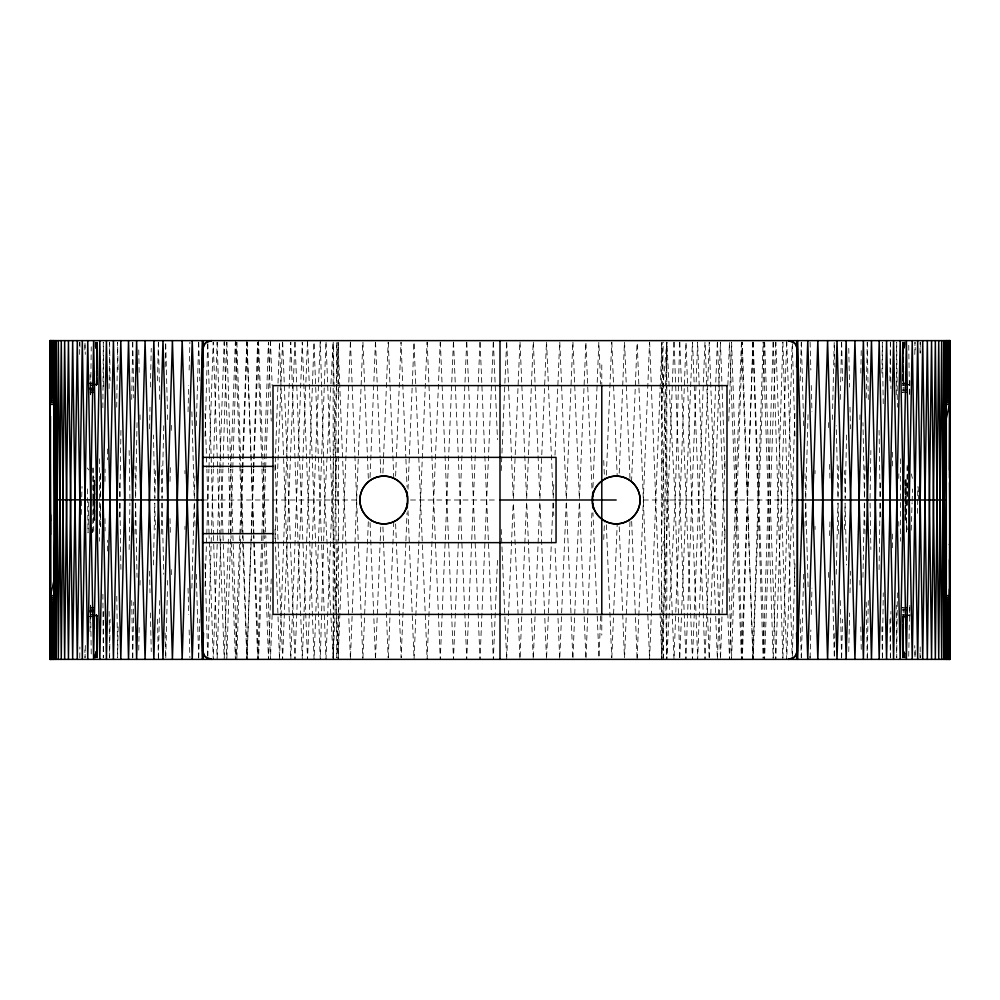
<?xml version="1.0" encoding="UTF-8"?>
<svg xmlns="http://www.w3.org/2000/svg" width="1000" height="1000" viewBox="0 0 1000 1000"><rect width="100%" height="100%" fill="white"/><g stroke="black" fill="none" stroke-linecap="round" stroke-linejoin="round"><path stroke-width="0.75" stroke-dasharray="5 3.75" d="M95.013 346.85L95.013 342.188M95.875 346.838L95.812 342.175L95.825 348.237L95.8 342.15L95.913 348.237M95.875 653.162L95.812 657.825L95.825 651.762L95.8 657.85L95.913 651.762M96.25 380.988L96.3 385.637L96.975 383.225L97.025 342.15L97.5 368.525M100.662 473.438L100.638 498.438L100.35 473.775M338.375 540.05L338.375 387.287M661.625 612.087L661.6 387.525M903.75 619.012L903.7 614.362L903.025 616.775L902.975 657.85L902.5 631.475M904.125 346.838L904.188 342.175L904.175 348.237L904.2 342.15L904.087 348.237M904.125 653.162L904.188 657.825L904.2 651.737L904.2 657.85L904.087 651.762M904.975 346.875L904.987 340.625M904.987 653.138L904.987 657.812L904.938 653.15L904.987 657.812L905 654.688M905.1 519.225L905.125 480.45M93.963 519.55L94.038 480.625L94.438 519.237M94.75 520.775L94.85 480.575L94.913 519.513M95.787 346.763L95.812 342.15L95.812 348.237M338.338 656.237L338.387 616.475M338.4 612.3L338.375 543.775M661.663 343.387L661.6 384.812L666.787 657.825M904.2 657.837L904.188 651.762M96.25 628.95L96.45 615.262L97.163 616.875L97.025 657.85L96.3 614.362L96.25 619.012M903.75 371.05L903.55 384.738L902.837 383.125L902.975 342.15L903.7 385.637L903.75 380.988M92.725 532.375L92.9 500.188M92.912 498.663L93.088 468.013M96.788 383.525L97.013 342.163L97.5 378.925M95.838 653.263L95.812 657.85L95.8 651.737M102.875 407.812L103.287 342.188L103.75 388.6M904.163 346.737L904.188 342.15L904.225 346.85M903.213 616.475L902.987 657.837L902.5 621.075M917.625 513.325L917.788 486.863M97.562 616.475L97.037 657.85L96.613 615.975M907.113 383.575L902.438 383.525L902.962 342.15L903.388 384.025M79.65 354.387L79.75 342.163M96.613 384.025L97.013 342.175L97.562 383.525M103.75 611.4L103.312 657.825L102.875 592.188M105 481.438L105.1 469.05M896.25 394.787L896.7 342.175L897.362 407.163M903.388 615.975L902.987 657.825L902.438 616.475L907.113 616.425M905.275 480.688L905.15 520.737M905.1 480.35L905.625 519.113L905.987 480.312M79.775 657.825L79.887 647.013M100.35 526.225L100.612 503.088L100.662 526.562M107.375 551.062L107.5 540.225M109.113 388.6L109.6 342.175M663.275 659.375L666.8 342.188L662.962 386.4M890.4 657.825L890.913 611.4M892.5 465.962L892.663 448.938M897.362 592.837L896.725 657.825L896.25 605.212M906.425 532.2L907.188 466.763M90.675 394.787L91.237 346.812M97.5 621.075L97.037 657.837L96.788 616.475M109.637 657.825L110.087 619.138M889.912 380.863L890.362 342.175M902.5 378.925L902.962 342.163L903.213 383.525M116.725 407.163L117.613 342.175L118.088 373.125M118.088 626.875L117.65 657.825L116.725 592.837M119.65 517.025L119.85 503.1M880.35 482.975L880.125 498.45L879.075 430.375M881.912 373.125L882.35 342.175L883.275 407.163M882.387 657.825L883.275 592.837M909.75 394.487L909.987 377.562M120.925 430.375L119.913 498.45L119.65 482.975M879.075 569.625L880.062 503.1M914.788 354.475L914.987 342.163L915.2 349.85M84.825 349.963L84.963 342.188L85.275 354.387M97.5 631.475L97.05 657.825L96.975 616.775M129.137 549.513L129.913 503.1M131.713 399.425L132.7 342.175M132.762 657.825L133.763 602.125M134.987 534.038L135.55 503.1M865.013 465.962L864.425 498.45L862.962 422.638M866.237 397.875L867.237 342.175M867.3 657.825L868.288 600.575M870.062 498.45L870.863 450.487M902.5 368.525L902.95 342.175L903.025 383.225M908.737 656.287L909.65 605.3M915.175 650.075L915.037 657.825L914.725 645.6M90 631.5L90.475 605.188M137.037 422.638L135.625 498.45L134.987 465.962M138.75 650.088L139.188 626.875M140 585.1L140.087 580.462M859.912 419.538L860 414.9M860.812 373.125L861.25 349.913M862.962 577.362L864.338 503.1M920 352.987L920.212 342.175M149.55 428.825L150 407.163M150.425 387.05L151.237 348.363M662.262 387.925L661.587 417.062M662.288 386.4L663.238 342.15M848.763 651.637L849.575 612.95M850 592.837L850.45 571.175M88.737 501.9L88.038 532.888L87.5 486.525M153.438 564.987L154.775 503.1L155.5 529.4M155.5 470.6L154.875 498.45L153.438 435.012M157.487 380.863L158.35 342.175M158.425 657.825L159.725 600.575M161.238 534.038L161.95 503.1M661.6 534.25L666.762 342.188M838.763 465.962L838.012 498.45L836.25 425.725M840.275 399.425L841.575 342.175M841.65 657.825L842.513 619.138M844.5 529.4L845.088 503.1L846.562 564.987M846.562 435.012L845.188 498.45L844.5 470.6M898.763 478.413L898.863 473.775M163.75 425.725L162.05 498.45L161.238 465.962M165.125 366.938L165.7 342.175L167.375 408.713M165.775 657.825L167.375 591.287M167.512 585.1L167.625 580.462M170.012 481.438L170.425 464.412M171.262 430.375L171.45 422.638M828.55 577.362L828.737 569.625M829.575 535.588L829.987 518.562M832.375 419.538L832.487 414.9M832.625 408.713L834.225 342.175L834.875 366.938M834.875 633.062L834.3 657.825L832.625 591.287M836.25 574.275L837.913 503.1M85.337 645.475L85.025 657.825L84.887 650.037M184.925 529.4L185 526.3M815 473.7L815.075 470.6M188.038 411.8L188.738 385.5M189.15 370.025L189.9 342.175M191.875 588.2L194.188 503.1M194.312 498.45L195 473.7M196.325 425.725L198.637 342.175M801.363 657.825L803.675 574.275M805 526.3L805.65 503.1M805.775 498.45L808.125 411.8M810.1 657.825L810.85 629.975M811.263 614.5L811.963 588.2M81.237 514.45L82.025 486.525M198.725 657.825L199.812 619.138M205 436.562L207.662 343.725M207.85 656.275L211.375 535.588M211.412 534.038L213.325 469.05M213.375 467.512L217.1 342.175M679.688 342.175L675.175 500L666.812 659.375L666.812 342.188L675.175 500L679.725 659.375L692.412 342.175M782.9 657.825L792.15 343.725M792.337 656.275L795 563.438M800.188 380.863L801.275 342.175M217.188 657.825L220.875 535.588M220.925 534.038L222.9 469.05M222.95 467.512L226.788 342.175M226.887 657.825L230.688 535.588M230.738 534.038L232.775 469.05M773.112 342.175L763.225 657.825M773.213 657.825L782.812 342.175M232.825 467.512L236.775 342.175M236.875 657.825L240.787 535.588M240.837 534.038L242.925 469.05M242.975 467.512L247.05 342.175M247.15 657.825L251.163 535.588M251.213 534.038L253.363 469.05M752.85 342.175L742.362 659.375L731.6 342.175L728.775 421.087M752.95 657.825L763.125 342.175M911.225 530.2L912.087 502.738M912.138 501.213L912.525 489M205.025 586.65L206.713 535.588M206.775 534.038L208.938 469.05M208.988 467.512L213.212 342.175L217.587 467.512M217.475 535.588L213.263 659.375L209.1 535.588M217.537 534.038L219.762 469.05M219.812 467.512L224.137 342.175M253.412 467.512L257.587 342.175L261.925 467.512M261.812 535.588L257.638 659.375L253.525 535.588M261.863 534.038L264.075 469.05M264.125 467.512L268.4 342.175L271.225 421.087M271.225 578.913L268.45 659.375L264.225 535.588M338.25 613.725L336.775 657.85L335.763 472.65L333.212 342.188M338.3 612.2L338.4 609.163M731.55 659.375L742.3 342.175L752.9 659.375M786.688 342.175L775.812 659.375L764.675 342.175M794.975 413.35L786.737 659.375L775.863 342.175M224.25 657.825L228.512 535.588M228.562 534.038L230.85 469.05L232.862 534.038M230.9 467.512L235.325 342.175M239.812 535.588L235.387 659.375L231.012 535.588M239.862 534.038L242.2 469.05M242.25 467.512L246.775 342.175M274.975 470.6L279.45 342.175L290.8 659.375L302.275 342.175L314.062 659.375L325.938 342.175M279.513 659.375L290.75 342.175L302.325 659.375L314 342.175L326 659.375L338.062 342.175L350.425 659.375L362.812 342.175M725.025 529.4L720.487 659.375L709.25 342.175L697.675 659.375L686 342.175L674 659.375L661.938 342.175L649.575 659.375L637.188 342.175M764.562 342.175L753.162 659.375L741.525 342.175M775.75 342.175L764.613 659.375L753.225 342.175M251.35 535.588L246.838 659.375L242.362 535.588M251.412 534.038L253.787 469.05M253.85 467.512L258.475 342.175M263.137 535.588L258.538 659.375L253.962 535.588M263.2 534.038L265.625 469.05M265.688 467.512L270.4 342.175M272.162 614.5L270.462 659.375L265.8 535.588M275.025 538.688L282.55 342.175M673.95 342.175L661.875 659.375L649.638 342.175M724.975 461.312L717.387 659.375L705.088 342.175M727.837 385.5L729.488 342.175L741.462 659.375L753.112 342.175M741.413 342.175L729.538 659.375L727.837 614.5M294.913 342.175L282.613 659.375L275.025 461.312M333.25 657.825L338.375 532.6M350.363 342.175L338.125 659.375L326.05 342.175M362.938 657.825L368.325 521.375M370.062 477.463L375.425 342.188M624.575 657.812L630.062 519.438M631.55 481.725L637.062 342.175M637.125 659.375L649.525 342.175M704.975 342.175L692.475 659.375L679.8 342.175M717.325 342.175L705.025 659.375L692.537 342.175M307.462 342.175L294.975 659.375L282.613 340.625M375.55 657.812L380.15 542.413M380.213 540.85L380.9 523.7M382.925 473.038L383.488 459.012M383.55 457.463L388.162 342.188M388.288 657.825L393.775 521.688M395.613 476.075L396.312 458.95M396.375 457.388L401.025 342.188L405.85 457.625M405.85 542.375L401.163 657.812L396.375 542.612M405.913 540.812L407.05 512.737M408 489.263L414 342.175L427.125 659.375L440.2 342.175M414.062 659.375L427.062 342.175M553.775 484.525L553.2 498.45L546.587 342.175M554.987 455.125L559.663 342.175M566.188 503.1L559.725 659.375L554.987 544.875M566.375 498.45L572.812 342.175M572.938 657.825L579.288 503.1M579.475 498.45L585.875 342.175L592 489.263M586 657.825L592 510.737M592.95 487.262L598.837 342.188L600.675 384.225M600.675 615.775L598.975 657.812L592.95 512.737M603.75 539.5L604.513 520.812M606.35 475.225L611.712 342.175M611.838 657.812L617.2 523.85M619.225 473.188L624.45 342.188M453.413 342.175L440.275 659.375L427.188 342.175M466.662 342.175L453.475 659.375L440.337 342.175M479.963 342.175L466.737 659.375L453.537 342.175M493.275 342.175L480.025 659.375L466.8 342.175M497.475 560.35L493.338 659.375L480.087 342.175M501.225 470.6L506.6 342.175M506.662 659.375L513.188 503.1M513.387 498.45L519.913 342.175M526.5 503.1L519.975 659.375L513.45 503.1M526.688 498.45L533.2 342.175M539.775 503.1L533.263 659.375L526.75 503.1M539.963 498.45L546.462 342.175M553 503.1L546.525 659.375L540.025 503.1M320.2 342.175L307.525 659.375L294.975 340.625M338.35 438.875L335.763 472.65L333.188 659.375L333.188 545.312M662.837 387.925L661.625 399.312M661.625 554.938L664.613 533.775M661.65 465.538L663.3 457.163M903.025 616.775L907.312 616.75M902.65 383.225L910.65 383.125M90.037 392.85L94.575 392.675M906.938 607.263L902.4 607.45L906.95 607.513M89.887 391.163L94.425 391M902.562 609.113L907.087 608.95M89.725 389.625L94.25 389.475M907.262 610.475L902.725 610.625L907.275 610.675M89.237 388.25L93.925 388.113M907.638 611.85L902.962 611.987L907.45 612.038M90.4 385.825L95.087 385.712M901.8 614.362L906.475 614.25M90.2 384.9L94.875 384.8M905.125 615.2L909.8 615.1M93.1 384.1L97.775 384.025L93.238 384.025M906.9 615.9L902.225 615.975L906.762 615.975M89.775 383.612L94.45 383.562M907.513 616.862L902.837 616.875L902.975 657.85L903.55 615.262L903.75 628.95M90 383.525L94.537 383.525M902.438 383.525L906.975 383.525M906.762 384.025L902.225 384.025L906.9 384.1M93.45 384.738L97.987 384.738M905.037 384.738L909.575 384.738M89.513 387.962L94.062 387.962M907.45 387.962L902.913 387.962L907.638 388.15M89.688 389.325L94.237 389.325M907.275 389.325L902.725 389.325L907.262 389.525M89.862 390.825L94.4 390.825M902.562 390.825L907.113 390.825M90.013 392.488L94.562 392.488M906.95 392.488L902.412 392.488L906.938 392.738M202.688 500L359.925 500M410.538 500L497.038 500M643.375 500L797.312 500M90.013 607.513L94.562 607.513M89.862 609.175L94.4 609.175M902.562 609.175L907.113 609.175M89.688 610.675L94.237 610.675M89.513 612.038L94.062 612.038M93.45 615.262L97.987 615.262M905.037 615.262L909.575 615.262M93.238 615.975L97.775 615.975L93.1 615.9M90 616.475L94.537 616.475M902.438 616.475L906.975 616.475M902.65 616.775L910.65 616.875M902.837 383.125L907.513 383.137M94.05 616.862L89.575 616.725M89.775 616.388L94.45 616.438M905.125 384.8L909.8 384.9M90.2 615.1L94.875 615.2M901.8 385.637L906.475 385.75M90.4 614.175L95.087 614.288M89.237 611.75L93.925 611.888M89.725 610.375L94.25 610.525M902.562 390.887L907.087 391.05M89.887 608.837L94.425 609M90.037 607.15L94.575 607.325M87.287 467.975L88.725 469.925M93.038 475.675L94.05 477.512M911.25 473.888L912.425 478.363M907.375 529.637L905.975 521.862M336.438 575.65L338.4 592.212M338.35 505.037L335.763 472.65L336.712 342.188L338.375 398.05M333.113 657.825L324.825 500L320.275 340.625M919.975 653.138L920.175 657.812M603.75 460.5L604.513 479.188M606.35 524.775L611.712 657.825M572.938 342.175L579.35 498.45M579.538 503.1L585.938 659.375M559.8 342.175L566.25 498.45M566.438 503.1L572.875 659.375M553.263 503.1L553.775 515.475M533.337 342.175L539.837 498.45M520.037 342.175L526.562 498.45M506.725 342.175L513.25 498.45M493.4 342.175L497.475 439.65M501.225 529.4L506.6 657.825M405.913 459.188L407.05 487.262M408 510.737L414 657.825M388.288 342.175L393.775 478.312M395.613 523.925L396.312 541.05M624.575 342.188L630.062 480.562M631.675 521.375L637.062 657.825M611.838 342.188L617.2 476.15M619.225 526.812L624.45 657.812M375.55 342.188L380.15 457.587M380.213 459.15L380.9 476.3M382.925 526.962L383.488 540.988M383.55 542.537L388.162 657.812M362.938 342.175L368.45 481.725M370.062 522.537L375.425 657.812M350.475 342.175L362.875 659.375M717.45 342.175L724.975 538.688M674.062 342.175L685.938 659.375L697.613 342.175L709.2 659.375L720.438 342.175L725.025 470.6M270.462 340.625L272.162 385.5M258.538 340.625L263.137 464.412M263.2 465.962L265.738 534.038M253.912 534.038L251.412 465.962M918.175 486.788L918.612 499.15M307.525 340.625L320.275 659.375L324.825 500L333.113 342.175L333.188 457.812M246.838 340.625L251.35 464.412M235.387 340.625L239.812 464.412M239.862 465.962L242.312 534.038M230.963 534.038L228.562 465.962M786.737 340.625L794.975 586.65M728.775 578.913L731.5 657.825M274.975 529.4L279.45 657.825M261.975 469.05L264.175 534.038M224.188 340.625L228.512 464.412M217.638 469.05L219.862 534.038M219.925 535.588L224.188 659.375M209.05 534.038L206.875 469.05M752.95 342.175L763.175 659.375M247.15 342.175L251.262 467.512M251.325 469.05L253.475 534.038M236.875 342.175L240.888 467.512M240.938 469.05L243.025 534.038M243.075 535.588L247.1 659.375M205.025 413.35L206.825 467.512M773.213 342.175L782.862 659.375M763.225 342.175L773.162 659.375M226.887 342.175L230.787 467.512M232.913 535.588L236.825 659.375M223 534.038L221.012 469.05M223.038 535.588L226.838 659.375M792.337 343.725L795 436.562M782.9 342.175L792.25 659.375M217.188 342.175L220.975 467.512M207.85 343.725L211.462 467.512M211.5 469.05L213.425 534.038M213.463 535.588L217.138 659.375M205 563.438L207.662 656.275M79.8 342.175L79.987 348.338M801.363 342.175L803.675 425.725M805 473.7L805.688 498.45M805.812 503.1L808.125 588.2M809.975 656.275L810.062 659.375M800.188 619.138L801.275 657.825M198.725 342.175L199.812 380.863M191.875 411.8L194.225 498.45M194.35 503.1L195 526.3M196.325 574.275L198.688 659.375M810.1 342.175L810.85 370.025M811.263 385.5L811.963 411.8M815 526.3L815.075 529.4M184.925 470.6L185 473.7M188.038 588.2L188.738 614.5M189.15 629.975L189.9 657.825M828.55 422.638L828.737 430.375M829.575 464.412L829.987 481.438M832.375 580.462L832.487 585.1M167.512 414.9L167.625 419.538M170.012 518.562L170.425 535.588M171.262 569.625L171.45 577.362M898.763 521.587L898.863 526.225M841.65 342.175L842.513 380.863M838.05 503.1L838.763 534.038M840.275 600.575L841.612 659.375M661.6 583.713L663.238 657.825M158.425 342.175L159.725 399.425M162.087 503.1L163.75 574.275M165.125 633.062L165.738 659.375M157.487 619.138L158.387 659.375M848.763 348.363L849.575 387.05M850 407.163L850.45 428.825M149.55 571.175L150 592.837M150.425 612.95L151.237 651.637M92.5 529.25L92.562 532.337M859.912 580.462L860 585.1M860.812 626.875L861.25 650.088M138.75 349.913L139.188 373.125M140 414.9L140.087 419.538M135.662 503.1L137.037 577.362M867.3 342.175L868.288 399.425M864.45 503.1L865.013 534.038M866.237 602.125L867.262 659.375M132.762 342.175L133.763 397.875M131.713 600.575L132.738 659.375M870.088 503.1L870.863 549.513M129.137 450.487L129.938 498.45M908.75 345.25L909.438 394.487M880.15 503.1L880.35 517.025M881.912 626.875L882.375 659.375M119.938 503.1L120.925 569.625M96.25 371.05L96.45 384.738L97 342.15L97.163 383.125M89.987 374.675L90.3 394.787M90.575 605.188L91.25 654.725M92.938 468.025L93.325 498.6M93.338 500.138L93.75 532.238M909.875 605.3L910.013 616.112M890.4 342.175L890.913 388.6M889.912 619.138L890.362 657.825M109.637 342.175L110.087 380.863M107.375 448.938L107.5 459.775M109.113 611.4L109.6 657.825M920.25 342.188L920.362 353.075M892.5 534.038L892.663 551.062M105 518.562L105.1 530.95M907.2 465.2L907.5 506.425M906.25 480.062L906.35 498.438M906.35 499.963L906.525 532.175M920.188 646.9L920.238 657.812M905.537 479.3L905.625 519.113M904.987 342.163L905 345.213M94.562 480.05L94.637 520.562M95 654.688L95.013 657.812L95.062 653.15L95.013 657.812L95.025 653.125L95.013 659.375M904.2 342.15L904.2 348.263M661.637 616.812L661.675 657.013M338.325 344.212L338.363 383.7M900.413 458.8L900.413 541.2M601.788 364.888L601.788 383.625M601.788 616.375L601.788 635.112M333.188 459.375L333.188 543.75M99.588 458.8L99.588 541.2M94.237 383.25L89.575 383.275L94.225 383.225M94.05 383.137L89.375 383.15L94.038 383.125"/><path stroke-width="1.5" d="M50.775 389.338L53.888 389.338L50.775 389.338L50.8 340.625L51.375 384.025L50.075 407.062L50.5 534.637M53.975 611.938L50.862 612.025L50.8 659.375L50 340.625L950 340.625L950 659.375L50 659.375L50 340.625L50 659.375L50.462 601.763L55.138 601.55M203.487 366.938L202.613 340.625L192.237 659.375L182.175 340.625L172.413 659.375L162.975 340.625L153.85 659.375L145.062 340.625L136.625 659.375L128.525 340.625L120.8 659.375L113.425 340.625L106.438 659.375L99.825 340.625L93.6 659.375L87.762 340.625L82.325 659.375L77.287 340.625L72.663 659.375L68.45 340.625L64.65 659.375L61.275 340.625L58.325 659.375L55.8 340.625L54.05 404.375L53.7 659.375L52.8 614.35L52.038 659.375L52.038 616.775L53.325 610.662L54.037 597.663L55.8 659.375L58.325 340.625L61.275 659.375L64.65 340.625L68.45 659.375L72.663 340.625L77.287 659.375L82.325 340.625L87.762 659.375L93.6 340.625L99.825 659.375L106.438 340.625L113.425 659.375L120.8 340.625L128.525 659.375L136.625 340.625L145.062 659.375L153.85 340.625L162.975 659.375L172.413 340.625L182.175 659.375L192.237 340.625L202.613 659.375L203.487 633.062M53.75 605.7L53.7 659.375L52.987 613.275M55.8 659.375L55.8 340.625L54.037 402.337C53.375 398.787 54.55 383.512 51.375 384.025L52.038 340.625L52.8 385.65L53.7 340.625L55.8 659.375C51.675 574.4 58 489.363 54.05 404.375L55.487 410.45M946.25 394.3L946.3 340.625L947.2 385.65L945.962 402.337L944.2 340.625L941.675 659.375L938.725 340.625L935.35 659.375L931.55 340.625L927.337 659.375L922.712 340.625L917.675 659.375L912.237 340.625L906.4 659.375L900.175 340.625L893.562 659.375L886.575 340.625L879.2 659.375L871.475 340.625L863.375 659.375L854.938 340.625L846.15 659.375L837.025 340.625L827.588 659.375L817.825 340.625L807.763 659.375L797.387 340.625L796.513 366.938M947.962 383.225L947.962 340.625L947.2 385.65C950.1 377.362 949.35 402.812 949.575 404.375L950 659.375L950 340.625L949.538 398.237L944.862 398.45M946.025 388.062L949.137 387.975L949.2 340.625L948.625 384.025L947.962 340.625L947.387 384.738M949.225 610.662L946.112 610.662L949.225 610.662L949.2 659.375L949.562 599.712L944.887 599.5M948.5 650.113L948.612 659.375L948.913 603.162L949.45 659.375L950 340.625L949.562 400.288L944.887 400.5M53.8 390.95L50.688 390.838L50.8 340.625L51.225 384.738M50.087 659.375L50.5 416.3M53.625 392.5L53.7 340.625L52.987 386.725M53.85 603.775L53.7 659.375L53.163 612.025M796.513 633.062L797.387 659.375L807.763 340.625L817.825 659.375L827.588 340.625L837.025 659.375L846.15 340.625L854.938 659.375L863.375 340.625L871.475 659.375L879.2 340.625L886.575 659.375L893.562 340.625L900.175 659.375L906.4 340.625L912.237 659.375L917.675 340.625L922.712 659.375L927.337 340.625L931.55 659.375L935.35 340.625L938.725 659.375L941.675 340.625L944.2 659.375L945.95 595.625L944.65 500L945.95 404.375L944.2 340.625L944.2 659.375L945.962 597.663C946.625 601.213 945.45 616.487 948.625 615.975L947.962 659.375L947.2 614.35L946.3 659.375L946.3 340.625L947.013 386.725M946.15 396.225L946.3 340.625L946.838 387.975M947.013 613.275L946.3 659.375L946.375 607.5M948.775 615.262L949.2 659.375L949.312 609.163L946.2 609.05M949.5 470.175L949.912 340.625L949.475 477.975M54.2 385.725L51.087 385.65L50.8 340.625L50.587 397.55L50.087 340.625L50 659.375L50.438 599.712L55.113 599.5M55.138 601.763L50.462 601.763L50.8 659.375L50.975 613.275L54.075 613.188M51.863 383.125L52.038 340.625L52.613 384.738M52.613 615.262L52.038 659.375L51.375 615.975L52.038 659.375L52.225 616.475M53.475 390.838L53.7 340.625L54 400.275M53.938 601.775L53.7 659.375L53.325 610.662M946.062 398.225L946.3 340.625L946.675 389.338M946 599.725L946.3 659.375L946.525 609.163M947.775 383.525L947.962 340.625L948.462 383.525M947.387 615.262L947.962 659.375L948.138 616.875M945.925 386.812L949.025 386.725L949.2 340.625L949.538 398.237L944.862 398.237M945.8 614.275L948.913 614.35L949.2 659.375L949.388 607.5L946.275 607.375M945.925 613.188L949.025 613.275L949.2 659.375L949.45 605.688L944.775 605.487M55.113 400.5L50.438 400.288L50.8 340.625L50.975 386.725L54.075 386.812M50.5 514.712L50.512 585.363M50.55 602.025L50 659.375L50 340.625L50.425 402.35L55.087 402.55M946 400.275L946.3 340.625L946.525 390.838M946.025 611.938L949.137 612.025L949.2 659.375L949.5 603.763L944.825 603.562M949.2 659.375L949.538 601.763L944.862 601.55M51.7 383.225L52.038 340.625L52.413 384.025M55.175 603.562L50.5 603.763L50.8 659.375L51.087 614.35L54.2 614.275M51.5 642.487L51.388 659.375L50.838 602.112L50.55 659.375L50.175 623.5M53.325 389.338L53.7 340.625L53.85 396.225M946.062 601.775L946.3 659.375L946.675 610.662M945.8 385.725L948.913 385.65L949.2 340.625L949.45 394.312L944.775 394.513M950 340.625L949.575 595.625L944.912 595.625M947.588 615.975L947.962 659.375L948.3 616.775M55.225 605.487L50.55 605.688L50.8 659.375L51.225 615.262M51.537 616.475L52.038 659.375L52.413 615.975M947.588 384.025L947.962 340.625L948.3 383.225M948.5 353.05L948.612 340.625L949 398.013L949.45 340.625L950 467.663M948.775 384.738L949.2 340.625L949.312 390.838L946.2 390.95M53.163 387.975L53.7 340.625L53.75 394.3M946.15 603.775L946.3 659.375L946.838 612.025M51.537 383.525L52.038 340.625L52.225 383.525M947.775 616.475L947.962 659.375L948.462 616.475M949.575 595.625L949.812 581.925L950 659.375L949.712 410.85M55.138 398.45L50.462 398.237L51.388 340.625L51.5 366.675M407.238 508.062L407.488 502.9M592.525 496.987L592.762 491.938M202.613 349.237L204.925 343.6A10.625 9.425 48.4 0 1 205.925 342.638L211.612 340.625A9.012 9.012 0 0 0 202.613 349.637M797.387 650.763L795.075 656.4A10.625 9.425 48.4 0 1 794.075 657.362L788.388 659.375A9.012 9.012 0 0 0 797.387 650.362M407.537 502.537L407.537 497.463M592.463 497.463L592.463 502.537M54.363 578.925L50.425 595.625L55.087 595.625M945.638 421.075L949.575 404.375L944.912 404.375M368.45 481.725L369.938 480.562A25.825 24.575 89.9 0 1 380.9 476.312L383.8 476.125A25.663 24.663 89.9 0 1 393.775 478.312L395.487 479.188A23.95 23.225 89.9 0 1 407.5 496.613L407.488 497.1M631.55 518.275L630.062 519.438A25.825 24.575 89.9 0 1 619.1 523.688L616.325 523.875A25.663 24.663 89.9 0 1 606.225 521.688L604.513 520.812A23.912 23.188 89.9 0 1 592.513 503.387L592.525 503.025M944.912 402.55L949.575 402.35L944.9 402.35M55.087 597.45L50.425 597.65L55.1 597.65M944.825 396.438L949.5 396.238L944.825 396.238M946.275 392.625L949.388 392.5L946.275 392.5M50.775 610.662L53.888 610.662L50.775 610.662L50.8 659.375L50.613 607.5L53.725 607.375M50.8 659.375L50.688 609.163L53.8 609.05M949.225 389.338L946.125 389.438L949.225 389.338L949.2 340.625M51.087 385.65L54.212 385.65M945.788 385.65L948.913 385.65M50.975 386.725L54.088 386.725M945.913 386.725L949.025 386.725M50.8 340.625L50.862 387.975L53.975 387.975M946.025 387.975L949.137 387.975M50.688 390.838L53.8 390.838M946.2 390.838L949.312 390.838M53.725 392.5L50.613 392.5L53.725 392.625M55.225 394.312L50.55 394.312L50.55 340.625M944.775 394.312L949.45 394.312M55.175 396.238L50.5 396.238L55.175 396.438M50.462 398.237L55.138 398.237M50.438 400.288L55.113 400.288M944.887 400.288L949.562 400.288M50.425 402.35L55.1 402.35M50.425 404.375L55.087 404.375M202.613 457.362L556.05 457.362L556.05 542.638L202.613 542.638M202.613 466.362L273 466.362M203.4 500L57.325 499.837L55.625 483M500 500L616.2 500M796.6 500L944.65 500M202.613 533.638L273 533.638M944.9 597.65L949.575 597.65L944.912 597.45M50.438 599.712L55.113 599.712M944.887 599.712L949.562 599.712M944.862 601.763L949.538 601.763M50.5 603.763L55.175 603.763M944.825 603.763L949.5 603.763M50.55 605.688L55.225 605.688M944.775 605.688L949.45 605.688M50.613 607.5L53.725 607.5M946.275 607.5L949.388 607.5M50.688 609.163L53.8 609.163M946.2 609.163L949.312 609.163M50.862 612.025L53.975 612.025M946.025 612.025L949.137 612.025M50.975 613.275L54.088 613.275M945.913 613.275L949.025 613.275M51.087 614.35L54.212 614.35M945.788 614.35L948.913 614.35M50.862 387.975L53.975 388.062M55.225 394.513L50.55 394.312L51.013 397.425M368.45 518.275L369.938 519.438A25.825 24.575 -89.9 0 0 380.9 523.688L383.8 523.875A25.663 24.663 -89.9 0 0 393.775 521.688L395.487 520.812A23.912 23.188 -89.9 0 0 407.488 503.387M949.35 544.288L949.9 545.7L949.5 482.587M944.513 589.55L945.95 595.625M949.112 603.1L949.562 610.75L949.5 589.113M797.387 349.237L795.375 343.95A10.625 9.425 -41.6 0 0 794.412 342.95L788.388 340.625A9.012 9.012 0 0 1 797.387 349.637M202.613 650.763L204.625 656.05A10.625 9.425 -41.6 0 0 205.588 657.05L211.612 659.375A9.012 9.012 0 0 1 202.613 650.362M592.575 503.375L592.762 508.062M407.238 491.938L407.425 496.625M50.012 497.675L50.438 520.862M949.5 559.712L949.875 601.337M947.962 340.625L948.138 383.125M53.475 609.163L53.7 659.375L53.625 607.5M51.863 616.875L52.038 659.375M946.3 340.625L946.375 392.5M946.25 605.7L946.3 659.375M947.962 616.775L947.962 659.375M601.788 385.188L601.788 614.812M500 340.625L500 659.375M52.038 340.625L52.038 383.225M592.513 496.613A23.875 23.15 -89.9 0 1 604.538 479.237L606.225 478.312A25.663 24.663 -89.9 0 1 616.2 476.138L619.1 476.3A25.825 24.575 -89.9 0 1 630.075 480.562L631.55 481.725A23.25 21.888 -89.9 0 1 640.15 500A23.025 21.662 89.9 0 1 631.487 518.188M368.5 481.8A23.188 21.825 89.9 0 0 359.862 500A23.025 21.662 -89.9 0 0 368.512 518.188M202.688 500L202.613 659.375L202.613 340.625L202.688 500M797.387 340.625L797.387 659.375L797.387 340.625M727 385.6L273 385.6L273 614.4L727 614.4L727 385.6M371.863 520.675A23.875 23.875 0 0 0 407.675 500A23.875 23.875 0 0 0 371.863 479.325A23.875 23.875 0 0 0 371.863 520.675M604.263 520.675A23.875 23.875 0 0 0 640.075 500A23.875 23.875 0 0 0 604.263 479.325A23.875 23.875 0 0 0 604.263 520.675"/></g></svg>
